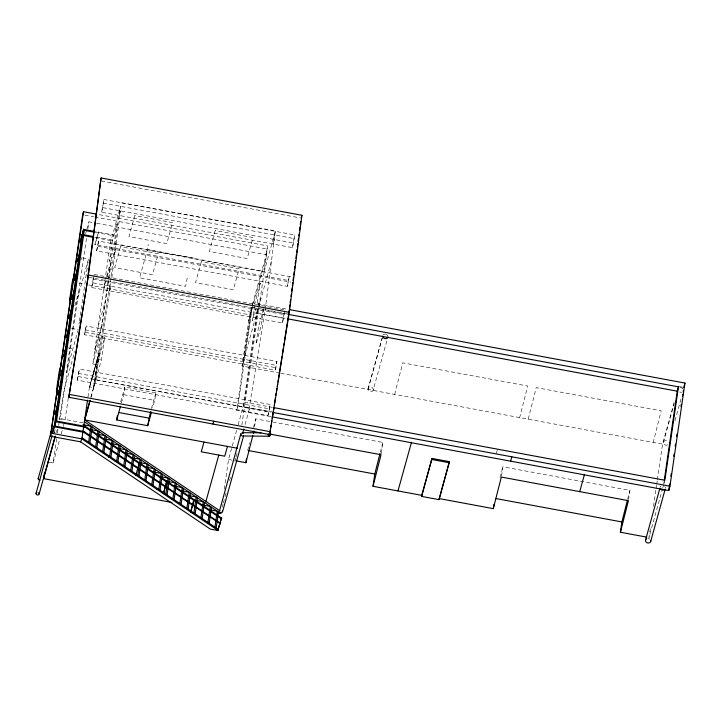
<?xml version="1.0" encoding="UTF-8"?>
<svg xmlns="http://www.w3.org/2000/svg" width="721" height="721" viewBox="0 0 721 721"><rect width="100%" height="100%" fill="white"/><g stroke="black" fill="none" stroke-linecap="round" stroke-linejoin="round"><path stroke-width="0.54" stroke-dasharray="3.6 2.7" d="M94.902 237.633L112.404 240.886L112.53 240.084L95.163 236.858M95.217 232.36L113.819 235.812L113.945 235.01L95.487 231.585M94.154 275.44L91.765 287.553L282.461 322.963L284.849 310.85M287.337 286.345L289.301 276.485L287.337 286.345L96.65 250.935L98.606 241.075L292.429 277.071M101.67 212.208L103.986 199.519L294.682 234.929L293.627 243.067L292.365 247.627L101.67 212.208L103.986 199.519M119.551 209.91L109.475 287.85L93.811 386.934M111.818 277.756L115.468 249.574L114.188 254.189L116.153 244.338L120.479 210.911L119.217 215.471L120.542 206.35L110.412 242.878L92.793 364.015L97.02 364.799L104.68 337.185L100.453 336.401L92.793 364.015M275.323 231.333L265.121 310.057L248.583 411.934M259.893 284.227L259.767 285.101L260.155 283.254L257.145 303.992M81.112 259.902L81.437 257.676M49.127 462.215L53.156 462.963L56.689 438.674M57.491 433.15L58.455 426.526M58.617 425.426L59.257 421.01M59.419 419.901L63.43 392.296L74.768 351.424M86.475 238.48L60.285 418.568L83.348 422.848M87.935 228.485L88.899 221.825L95.542 223.059M68.297 397.857L65.088 419.937L59.041 418.811M79.022 324.135L79.346 321.926M79.508 320.818L80.148 316.402M80.31 315.302L88.341 260.092M77.255 380.111L79.418 369.08L270.114 404.499L268.933 411.961L267.942 415.521L77.255 380.111L79.418 369.08M84.465 334.715L86.241 326L276.927 361.41L275.936 367.701L275.152 370.134L84.465 334.715L86.241 326M96.65 250.935L98.606 241.075M91.765 287.553L93.505 277.279M88.016 396.874L89.476 386.826L97.137 359.202L100.453 336.401M101.147 329.001L111.16 260.173M97.02 364.799L93.703 387.61L89.476 386.826M94.793 383.374L110.601 286.174L109.313 290.806L110.538 282.398M90.927 397.28L101.364 359.986L104.68 337.185M121.38 403.102L123.715 394.675L124.823 387.051L155.808 392.81L154.7 400.425L152.663 407.798M187.208 278.117L185.603 286.336L139.631 277.801L147.472 249.529L148.211 244.446M224.204 489.217L228.53 459.466L236.623 430.284M96.641 223.267L265.878 254.693L267.067 251.719L249.565 314.825L242.112 366.061L279.667 373.036M270.952 416.648L236.713 410.294L251.71 307.173L256.541 308.065M236.713 410.294L237.912 405.95L252.909 302.829L287.165 309.192M254.54 305.28L252.314 320.584L255.901 307.633M238.119 424.885L244.419 402.174L258.001 308.768L242.112 366.061L251.71 307.173M265.878 254.693L267.554 245.906L97.849 214.389M266.716 251.656L267.554 245.906M241.832 425.201L267.067 251.719M274.331 234.911L272.998 244.031L274.268 239.471M254.522 427.03L255.721 418.838L272.295 421.92M267.942 415.521L270.114 404.499M292.365 247.627L294.682 234.929M275.152 370.134L276.927 361.41M282.461 322.963L284.2 312.698M381.184 453.698L382.824 442.442L273.403 422.127M501.474 476.031L502.816 466.775L629.92 490.379L628.577 499.635M650.27 528.646L648.972 537.542L662.464 488.91M653.496 506.412L655.93 489.73M656.092 488.622L656.57 485.278M656.732 484.17L657.219 480.835M657.381 479.726L662.554 444.136L674.243 401.985M663.825 483.476L664.14 481.249M93.685 387.384L99.363 351.821L89.278 388.159L99.119 352.884L91.603 380.012M112.431 240.814L112.53 240.111M113.837 235.74L113.936 235.037M247.691 450.418L249.628 442.793M253.504 427.553L255.721 418.838M394.702 394.396L402.733 362.825L527.7 386.032L519.67 417.603M380.327 452.247L382.824 442.442M500.05 477.663L502.816 466.775M528.214 419.189L536.235 387.619L661.202 410.817L653.181 442.397M627.703 499.085L629.92 490.379M260.155 283.254L254.693 304.19M85.628 233.622L86.52 230.405M86.817 229.332L88.899 221.825M74.885 305.632L78.724 291.789M94.83 244.383L98.525 231.928L95.379 244.428L94.848 244.266L95.379 244.428M54.075 433.051L55.265 428.761M56.418 432.51L57.31 429.292M121.534 202.772L275.422 230.945L264.201 271.438L110.412 242.878M53.156 462.963L59.717 439.296M61.213 433.925L62.997 427.472M63.295 426.39L64.493 422.091M104.302 284.912L106.384 277.387M106.681 276.305L112.025 257.036L102.012 325.874L94.289 353.75M103.599 289.689L106.888 277.855M107.186 276.783L110.466 264.949M98.2 326.802L105.068 302.063M94.983 348.964L101.841 324.225M90.981 397.136L94.802 383.338M95.785 379.814L249.682 407.969L244.734 425.796M120.731 401.795L124.823 387.051M151.428 408.609L155.808 392.81M248.7 320.755L266.202 257.649M258.352 305.199L260.317 298.097M257.776 310.309L258.316 308.372M258.587 307.407L271.502 260.84M222.14 507.287L223.023 504.078M223.321 503.015L224.808 497.661M225.105 496.598L226.583 491.244M229.557 480.547L230.441 477.338M234.893 461.296L235.785 458.087M236.082 457.015L237.56 451.67M368.016 388.853L382.103 338.059M368.025 389.448L382.716 336.482M373.118 390.385A2.686 2.226 15.5 0 0 370.279 387.087A2.686 2.226 15.5 0 0 368.566 390.557A2.686 2.226 15.5 0 0 373.118 390.385L387.799 337.428M496.327 453.509L497.229 450.255M663.437 442.451L674.225 403.544M675 420.731L681.291 398.037M662.761 487.829L663.662 484.584M663.96 483.503L664.564 481.331M98.768 232.216L98.218 232.108M101.382 181.016L300.053 217.904M102.995 203.088L293.69 238.507M102.932 207.657L293.627 243.067M84.88 215.173L93.703 216.814M94.802 217.021L266.707 248.943M147.472 249.529L193.435 258.064M97.497 245.059L288.193 280.469M97.93 246.321L290.707 282.118M82.446 257.866L88.494 258.983L76.561 302.009L66.287 372.685L78.219 329.65L71.163 328.343M94.28 274.503L110.728 277.558M112.927 277.964L284.966 309.913M287.4 313.797L257.505 308.246L243.211 406.509L271.826 411.826M679.317 386.573L683.751 387.402M88.8 277.315L287.877 314.311M92.991 279.135L283.686 314.545M256.802 313.103L286.625 318.637M93.054 282.911L283.741 318.322M78.85 283.128L84.357 284.146M88.764 284.966L249.565 314.825M85.168 329.848L275.864 365.259M85.24 332.291L275.936 367.701M280.766 373.244L662.554 444.136M68.306 347.955L74.362 349.081M97.137 359.202L101.364 359.986M244.419 402.174L272.051 407.302M78.238 373.37L268.924 408.78M237.912 405.95L271.051 412.106M78.238 376.551L268.933 411.961M123.715 394.675L154.7 400.425M228.53 459.466L235.046 460.683M54.03 432.285A1.568 1.298 15.5 0 1 55.184 432.627M660.157 487.324A2.686 2.226 15.5 0 1 661.157 485.909M664.879 486.594A2.686 2.226 15.5 0 1 665.429 488.297M647.737 538.515A2.686 2.226 15.5 0 1 649.702 539.101M682.39 391.891A2.686 2.226 15.5 0 1 679.768 391.99M679.723 387.826A2.686 2.226 15.5 0 1 683.202 389.304M667.709 444.848A2.686 2.226 15.5 0 1 663.852 443.983A2.686 2.226 15.5 0 1 664.825 440.855A2.686 2.226 15.5 0 1 668.511 442.261M382.878 335.346A2.686 2.226 15.5 0 1 385.663 334.183M386.33 334.382A2.686 2.226 15.5 0 1 387.97 336.283M112.341 240.778L109.331 261.435L114.035 244.509L117.036 223.852L112.341 240.778M258.524 326.928L256.009 344.169L261.408 324.847L263.922 307.597L258.524 326.928M120.524 246.681L114.702 267.662L152.51 274.683L158.332 253.702L120.524 246.681M134.791 215.606L128.969 236.587L166.776 243.608L172.598 222.627L134.791 215.606M201.357 261.696L195.544 282.677L233.343 289.698L239.165 268.717L201.357 261.696M215.2 230.531L209.378 251.521L247.186 258.542L252.999 237.551L215.2 230.531"/><path stroke-width="1.08" d="M219.617 512.469L221.915 512.676L222.492 510.982M241.165 433.231L240.841 434.871L242.04 435.971L269.51 436.241L271.141 434.466L270.177 432.933M87.8 277.134L101.066 177.97L301.919 215.273L289.274 312.346L269.654 434.574L68.792 397.271L88.422 275.043L101.066 177.97M288.797 313.374L289.202 310.21M289.481 308.101L289.887 304.938M290.157 302.838L290.572 299.675M290.987 296.448L291.266 294.303M291.681 291.086L292.095 287.868M292.375 285.723L292.789 282.506M293.068 280.406L293.474 277.27M293.762 275.034L294.195 271.682M294.483 269.456L294.916 266.103M295.204 263.868L295.637 260.524M295.925 258.289L296.358 254.946M296.655 252.71L297.088 249.358M297.376 247.132L297.809 243.779M298.097 241.544L298.53 238.2M298.818 235.965L299.107 233.739M299.539 230.387L299.972 227.034M300.269 224.808L300.702 221.455M171.913 502.465L43.63 478.636L44.558 472.273M82.068 437.764L218.355 529.43L218.193 530.557L210.316 529.097L80.59 441.838L50.47 436.25L82.681 214.768L83.519 211.731L96.749 214.182M50.47 436.25L83.519 211.731M94.397 231.387L83.519 229.386L55.562 421.704L85.168 427.202L221.437 518.859L221.491 517.804L217.832 530.404L221.599 518.029M92.991 236.461L82.113 234.46L54.156 426.778L55.102 426.129L83.96 431.491L83.717 432.24L220.229 523.752L220.275 523.176L83.96 431.491L83.762 432.276L54.156 426.778C56.635 426.264 54.408 422.164 56.553 421.091L84.303 230.305L83.591 229.377M56.121 419.514L56.436 417.288M56.761 415.071L58.212 405.094M58.536 402.868L60.798 387.339M61.276 384.014L62.249 377.362M62.574 375.136L63.538 368.485M64.187 364.051L65.151 357.391M65.476 355.174L66.44 348.522M67.576 340.754L69.18 329.659M69.504 327.442L71.929 310.805M72.406 307.479L73.055 303.045M73.38 300.819L74.506 293.059M75.317 287.517L75.957 283.074M76.282 280.857L77.408 273.097M78.219 267.545L78.859 263.111M79.184 260.894L79.508 258.677M79.833 256.451L80.473 252.017M80.797 249.799L82.897 235.379L82.131 234.442L82.825 235.388L93.811 237.434M87.538 400.146L81.906 438.891L80.59 441.838M88.629 442.18L90.954 426.183L83.077 424.723M89.855 443L92.18 427.012M96.866 447.723L99.201 431.735M102.661 451.616L104.987 435.628L98.092 434.348M103.887 452.446L106.212 436.457M109.682 456.339L112.007 440.351L106.095 439.251M110.908 457.168L113.233 441.171M151.491 412.015L147.697 425.705L116.703 419.946L117.334 415.593M117.929 461.882L120.254 445.893M123.715 465.784L126.04 449.787L119.154 448.507M124.94 466.604L127.266 450.616M130.735 470.498L133.061 454.509L126.166 453.23M131.961 471.327L134.286 455.339M137.756 475.22L140.081 459.232L134.169 458.132M138.982 476.049L141.307 460.052M147.697 425.705L150.554 411.763M144.768 479.943L147.093 463.954L140.207 462.675M145.993 480.763L148.319 464.775M151.789 484.665L154.114 468.668L147.219 467.388M153.014 485.485L155.339 469.497M160.035 490.208L162.36 474.22M165.821 494.101L168.146 478.113L162.243 477.014M167.056 494.93L169.381 478.933M174.067 499.644L176.393 483.656M179.862 503.546L182.188 487.549L175.293 486.269M181.088 504.367L183.413 488.378M186.883 508.26L189.208 492.272L182.314 490.992M188.109 509.089L190.434 493.101M195.121 513.812L197.446 497.814M200.916 517.705L203.241 501.717L196.346 500.437M202.141 518.534L204.467 502.537M207.936 522.428L210.262 506.43L203.367 505.151M209.162 523.248L211.487 507.26M214.948 527.15L217.273 511.153L211.37 510.062M216.174 527.97L218.499 511.982M217.724 512.892L220.68 513.442L220.743 512.992M236.127 460.881L245.906 462.693L246.501 458.601M421.767 495.354L421.605 496.408L439.008 499.644L449.408 461.656L432.005 458.43L421.767 495.354L373.009 486.296L374.794 474.021L380.048 453.329M421.605 496.408L432.005 458.43M439.008 499.644L449.408 461.656M439.17 498.581L493.299 508.638L493.894 504.52M646.773 537.136L620.402 532.242L621.899 521.95L627.432 500.176M664.302 480.141L677.244 391.179L678.443 386.844L288.986 314.518M678.443 386.844L664.861 480.249L273.151 407.509M272.051 416.855L668.746 490.523L669.71 483.89M670.836 476.148L671.161 473.94M673.729 456.249L674.054 454.041M675.18 446.299L675.505 444.091M676.631 436.349L676.947 434.141M680.966 406.5L681.291 404.292M682.417 396.55L682.733 394.342M668.746 490.523L669.953 486.179L684.95 383.058L289.373 309.597M68.792 397.271L88.422 275.043L289.274 312.346M270.087 431.825L270.438 429.608M270.79 427.4L271.141 425.183M271.484 422.966L271.835 420.749M272.187 418.54L273.944 407.464M274.295 405.247L275.521 397.496M275.864 395.279L276.215 393.062M276.567 390.845L276.918 388.637M277.27 386.42L277.621 384.203M277.973 381.986L282.001 356.516M282.353 354.299L283.398 347.657M283.75 345.44L284.101 343.223M284.453 341.015L288.481 315.537M245.906 462.693L252.828 435.475M253.377 433.294L253.927 431.122M373.009 486.296L381.03 454.726L270.51 434.195M493.299 508.638L501.32 477.059L628.424 500.662L620.402 532.242M81.698 237.606L80.193 241.841L83.717 229.179L82.266 235.569M78.913 256.757L77.408 260.984L80.932 248.33L79.481 254.72M74.623 273.313L72.244 281.893L69.504 300.702L71.595 293.177M74.452 279.874L78.147 267.473L75.002 279.973L74.452 279.874L75.002 279.973M73.912 293.014L71.839 299.278L75.363 286.625L74.479 290.978M68.883 318.168L72.578 305.767L69.432 318.267L68.883 318.168L69.432 318.267M67.774 333.345L66.269 337.572L69.486 325.099L70.036 325.198L69.486 325.162M68.621 330.29L69.757 326.216M63.313 356.462L67.008 344.07L63.863 356.562L63.331 356.589L63.808 356.381M61.618 362.762L59.23 371.369L56.373 390.989L58.762 382.382M60.528 375.605L64.223 363.213L61.078 375.713L60.528 375.605L61.078 375.713M57.743 394.757L61.438 382.364L58.293 394.856L57.743 394.757L58.293 394.856M54.958 413.908L58.653 401.507L55.508 414.007L54.958 413.908L55.508 414.007M38.204 478.609L52.182 428.193M52.173 433.051L55.868 420.658L52.723 433.159L52.173 433.051L52.723 433.159M36.05 493.389L52.11 435.466M39.132 493.966L55.193 436.034M43.63 478.636L55.229 436.809M220.013 510.946L84.663 419.901L90.08 400.389M84.69 419.748L90.035 400.488M116.703 419.946L120.497 406.256M135.89 475.139L139.288 462.873L139.829 463.035L139.27 462.927M166.533 481.258L163.388 493.759L167.083 481.367L166.533 481.258L167.083 481.367M203.98 442.063L201.276 451.824L224.727 456.186L227.439 446.416M212.929 424.038L213.713 421.199M193.787 499.599L190.641 512.09L194.346 499.698L193.787 499.599L194.346 499.698M205.764 502.014L218.778 455.077M240.796 434.006L219.445 511.063M301.135 218.112L301.919 215.273M242.662 433.267L243.851 429.004M222.582 511.712L243.644 435.736M397.992 490.938L411.484 442.306M510.612 461.152L511.811 456.817M579.711 491.614L584.488 474.409M683.751 387.402L684.95 383.058M645.475 540.281L659.859 488.405M650.739 541.264L665.132 489.379M80.022 241.571L80.572 241.679M83.942 229.521L83.411 229.422M77.237 260.723L77.787 260.822M81.176 248.61L80.626 248.574M78.373 267.815L77.841 267.716M71.667 299.017L72.217 299.125M75.588 286.967L75.056 286.868M72.803 306.11L72.271 306.01M66.098 337.311L66.647 337.419M67.233 344.413L66.702 344.314M64.448 363.555L63.917 363.456M61.682 382.644L61.132 382.608M58.879 401.849L58.347 401.75M56.094 421.001L55.562 420.902M221.041 517.93L221.644 518.084L221.401 518.841M683.22 391.025L683.391 390.476M268.428 433.835L268.284 435.493L269.51 436.241M84.276 230.323L94.127 232.153M220.275 523.176L220.031 523.933M55.769 421.659L56.553 421.064L85.366 426.417L221.717 518.147M108.799 456.636L109.132 457.024L108.646 456.934M136.053 474.968L136.386 475.355L135.909 475.265M242.274 432.663L260.984 432.834M287.724 318.844L677.244 391.179M273.259 412.511L669.953 486.179M431.852 459.484L449.255 462.72M69.586 394.432L270.438 431.735M118.92 412.538L148.805 418.081M84.663 419.901L237.353 448.255M248.799 450.625L374.794 474.021M495.895 498.553L621.899 521.95M91.08 429.626L97.966 430.906L95.641 446.903L93.676 446.533M112.134 443.794L119.028 445.073L116.703 461.061L114.729 460.692M51.308 433.213L81.906 438.891L218.193 530.557M154.24 472.111L161.134 473.391L158.809 489.379L156.836 489.018M168.272 481.556L175.167 482.836L172.842 498.824L170.877 498.454M189.335 495.715L196.22 496.994L193.895 512.982L191.93 512.622M242.698 432.699L243.437 433.078M84.231 230.314L83.519 229.386M84.393 421.776L220.68 513.442M38.519 492.704A1.568 1.298 15.5 0 1 38.655 494.723A1.568 1.298 15.5 0 1 36.293 494.291A1.568 1.298 15.5 0 1 36.987 492.416M39.961 480.213A1.568 1.298 15.5 0 1 38.501 477.996M664.915 489.343A2.686 2.226 15.5 0 1 660.355 488.496M387.97 336.878A2.686 2.226 15.5 0 1 385.365 338.636A2.686 2.226 15.5 0 1 382.716 336.482M650.739 540.669A2.686 2.226 15.5 0 1 647.116 542.778A2.686 2.226 15.5 0 1 646.476 538.866M85.114 427.03L85.384 426.444L85.114 427.03M84.781 426.201L85.312 426.426L84.817 426.156M81.392 438.413L81.906 438.638L81.392 438.413M112.034 444.533L112.548 444.758L112.034 444.533"/></g></svg>
